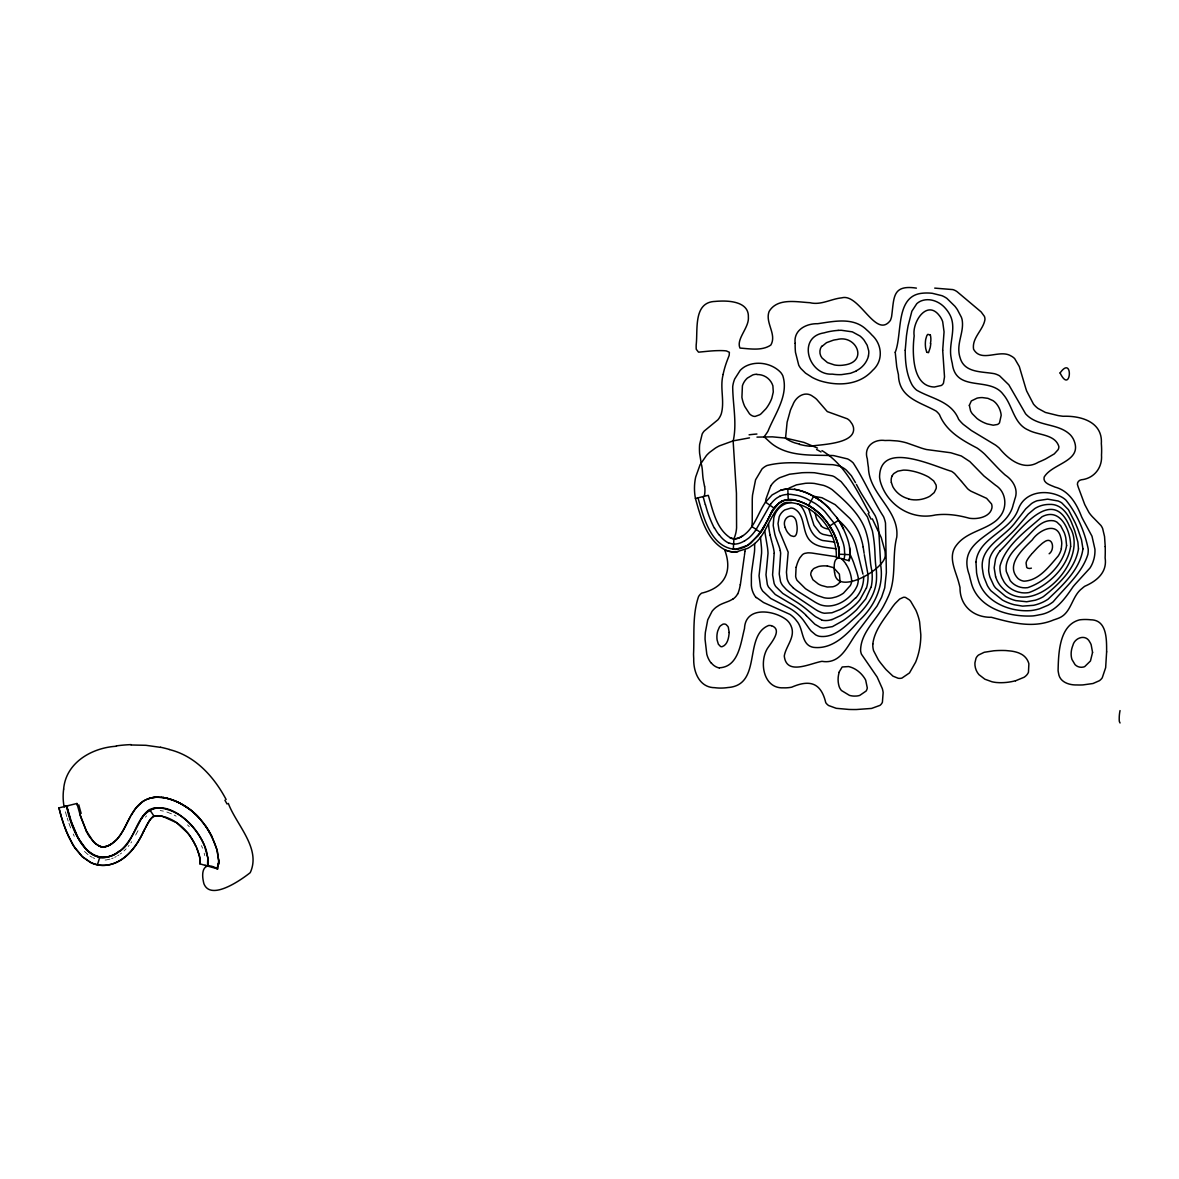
<?xml version="1.0" encoding="UTF-8"?>
<svg xmlns="http://www.w3.org/2000/svg" width="1179" height="1179" viewBox="0 0 1179 1179"><rect width="100%" height="100%" fill="white"/><g stroke="black" fill="none" stroke-linecap="round" stroke-linejoin="round"><path stroke-width="0.75" stroke-dasharray="5 3.75" d="M138.002 830.709L134.038 838.033M130.884 842.941L131.709 841.732M145.503 817.165L146.505 815.897M128.157 846.522L129.1 845.343M126.153 848.806L123.972 850.973M120.332 853.964L121.599 853.006M114.761 857.325L116.235 856.558M111.637 858.621L113.213 858.017M110.001 859.137L106.582 859.874A23.079 23.079 0 0 1 104.813 860.066M160.226 810.562L163.38 811.108M166.828 812.022L172.326 814.173M94.629 858.459L92.743 857.619M174.227 815.102L176.143 816.148M91.815 857.118L89.943 855.998M88.101 854.672L84.475 851.415M187.535 824.887L189.347 826.774M73.216 834.025L74.277 836.279M201.491 845.652L202.537 848.202M70.637 827.923L68.662 822.5M67.232 818.079L68.176 821.1M65.39 811.771L66.761 816.575M204.173 853.183L204.748 855.571M119.02 854.878A36.711 36.711 0 0 1 117.664 855.748"/><path stroke-width="1.5" d="M200.106 861.569A16.639 16.432 69.9 0 0 200.032 860.007L200.076 862.984A5.07 4.863 83.5 0 1 199.958 863.853L207.519 866.049L207.784 857.457L204.63 846.316M200.165 861.584L200.15 862.144A7.605 7.28 84.2 0 1 199.796 863.809M817.46 448.064L804.034 442.434L785.553 438.087L787.115 422.185L790.387 410.321A59.201 59.201 0 0 1 792.745 405.134C795.56 396.837 805.198 390.22 813.156 396.645A23.418 23.418 0 0 1 816.649 399.313L827.275 411.574L847.259 418.781A13.131 13.131 0 0 1 850.03 421.05L852.152 424.057A15.298 15.298 0 0 1 853.478 427.491C856.263 444.026 821.424 444.336 809.929 446.251A86.981 86.981 0 0 1 803.945 445.397L799.421 444.409M745.025 551.035L745.113 550.342A10.862 10.862 0 0 1 745.261 549.547M744.936 551.669L744.421 555.427M744.273 556.503L740.368 584.637M840.17 582.308L839.374 574.144L834.187 568.396M63.637 789.119C65.803 762.533 92.08 747.633 116.426 746.248M723.169 374.436C719.617 387.39 724.864 400.889 721.297 413.77A19.173 19.173 0 0 1 717.937 419.768L704.217 431.042A14.944 14.944 0 0 0 702.183 433.99L699.633 444.498A54.499 54.499 0 0 0 699.456 448.064A62.738 62.738 0 0 0 699.619 453.384L701.137 462.802M1061.306 548.692L1061.778 543.696A23.948 23.948 0 0 0 1060.805 537.506C1056.929 520.838 1038.625 530.329 1032.288 539.879C1022.576 549.385 1005.083 565.124 1018.066 578.55A12.026 12.026 0 0 0 1024.006 581.173C1038.935 580.554 1048.971 566.568 1058.094 556.134A22.946 22.946 0 0 0 1061.38 548.707M868.392 355.955L868.731 353.774A15.386 15.386 0 0 0 868.717 350.856L867.184 345.255L864.089 340.171A26.572 26.572 0 0 0 859.933 335.971L852.343 331.859L841.393 330.282A52.495 52.495 0 0 0 838.151 330.385M834.599 572.861A30.787 27.117 73.7 0 1 834.142 569C834.231 565.168 833.789 558.507 838.873 557.888L838.549 546.128M796.09 567.261L795.648 576.457A14.34 14.34 0 0 0 797.033 580.319L805.434 588.645A85.522 85.522 0 0 0 809.339 591.106L812.419 592.89A72.744 72.744 0 0 0 817.828 595.66L824.047 597.753A21.944 21.944 0 0 0 832.153 597.93L836.147 596.898A29.166 29.166 0 0 0 843.486 593.14L850.354 585.506A15.872 15.872 0 0 0 851.872 580.746M850 554.705L839.433 554.218A16.639 16.639 0 0 1 838.888 557.888L838.711 546.85L834.039 533.792A76.031 76.031 0 0 0 829.677 526.011C820.289 511.494 803.606 498.083 785.391 499.955A14.973 14.973 0 0 0 781.81 501.178L776.637 505.143M749.49 437.866L733.087 440.887L719.337 445.883A50.314 50.107 22.9 0 0 715.417 448.064L709.537 452.427A39.673 39.467 90 0 0 706.427 455.521L700.105 464.688L695.728 476.906A53.04 53.026 -82.1 0 0 695.035 480.56A53.379 53.379 0 0 0 695.433 498.466C700.783 517.419 706.619 540.984 725.984 550.298A22.976 22.976 0 0 0 736.182 551.905L747.589 548.397A36.711 36.711 0 0 0 751.686 545.803C767.308 535.826 768.605 514.206 782.974 503.551A12.247 12.247 0 0 1 786.305 502.46C813.79 502.121 837.385 530.742 836.324 557.181L849.057 560.732C852.063 548.854 847.362 536.607 842.027 526.143A85.315 85.109 -29.6 0 0 836.692 517.478L828.218 507.353A69.001 68.765 -73.9 0 0 818.874 499.542L816.472 497.965M838.873 557.888L839.374 551.359L837.326 541.78A62.767 62.767 0 0 0 835.513 537.005A73.349 73.349 0 0 0 825.315 519.939L824.504 518.937A58.36 58.36 0 0 0 808.485 505.467L813.657 496.285L821.999 497.744L835.174 504.656L849.897 518.451A59.481 59.481 0 0 1 858.725 532.171L859.344 533.719A56.916 56.916 0 0 1 860.95 537.978L862.262 542.591A72.435 72.435 0 0 1 863.161 547.012M838.917 672.384L842.189 666.975L848.615 666.562A24.007 24.007 0 0 1 856.396 669.923A27.795 27.795 0 0 1 863.912 677.247A23.256 23.256 0 0 1 865.695 680.195L867.287 687.902A7.988 7.988 0 0 1 866.093 691.056L859.742 695.404A16.624 16.624 0 0 1 856.411 696.037L854.127 696.096A20.043 20.043 0 0 1 849.469 695.374L841.467 690.526A12.615 12.615 0 0 1 839.581 687.608L839.153 686.591A24.096 24.096 0 0 1 839.139 672.457M870.942 587.304L865.754 598.873L856.411 609.97A119.447 119.447 0 0 1 843.162 620.626L832.448 626.624L823.443 628.083A13.47 13.47 0 0 1 820.216 627.346L814.851 624.192L806.289 615.674M75.073 848.187L82.25 856.632L90.503 862.394A29.49 29.49 0 0 0 95.145 864.236L97.4 864.811L99.802 857.192A20.294 20.264 82.9 0 0 104.253 857.442C125.136 855.453 132.918 833.538 141.996 817.607M866.314 588.085L859.933 599.713A48.28 48.28 0 0 1 855.762 604.355A78.212 78.212 0 0 1 840.642 615.6L831.961 619.623M127.612 821.94L126.05 825.049M144.206 830.178L144.737 829.117M767.794 519.792L768.723 517.935M127.936 821.321L130.25 816.796M143.543 831.49L148.407 822.308A17.479 17.361 -80.5 0 1 153.506 816.354M143.882 830.812C136.292 848.069 121.319 866.904 100.495 865.283A27.633 27.618 0 0 1 97.4 864.811A28.9 28.9 0 0 1 90.503 862.394L82.559 856.912M767.455 520.47L769.666 516.078M143.558 831.446L142.276 833.995M768.177 519.025L763.786 527.367A85.109 85.109 0 0 1 761.693 530.845L751.038 543.003A34.854 34.854 0 0 1 747.648 545.332L735.991 549.267A20.588 20.588 0 0 1 733.309 549.281L733.942 538.729A32.496 32.496 0 0 0 736.58 527.883L736.448 493.249L733.205 441.948A26.837 26.837 0 0 0 733.117 440.887M768.855 517.655L770.742 514M145.518 827.57L147.743 823.428M767.116 521.118L758.377 535.561L747.648 545.332A26.763 26.763 0 0 1 736.005 549.385C710.908 548.132 703.657 517.463 697.997 497.847M769.224 516.933L770.948 513.587A82.854 82.854 0 0 1 771.921 511.819L779.039 502.917M110.826 844.429L116.765 839.477A36.917 36.711 55.6 0 0 118.49 837.458A49.695 49.4 57.6 0 0 121.142 833.745C129.233 821.218 133.36 803.621 149.129 798.492A27.515 27.515 0 0 1 156.085 797.225L161.494 797.387M769.975 515.459C774.058 503.418 787.012 495.607 799.156 501.399M125.652 825.831C120.892 834.983 114.201 846.301 102.706 846.89A9.963 9.859 85.6 0 1 100.244 846.448L95.779 843.899L91.476 839.301M141.952 834.629C135.231 848.349 124.311 861.908 108.512 864.914A28.856 28.856 0 0 1 100.495 865.283A28.001 27.987 0 0 1 97.4 864.811M771.11 513.307L772.554 510.728M130.854 815.691L135.894 807.998L142.571 801.72M204.35 845.652C196.554 826.671 179.621 809.487 158.369 807.777C135.408 809 136.838 841.644 119.05 851.636M770.698 485.984L765.967 499.026A43.004 43.004 0 0 0 765.539 502.107C757.729 513.41 754.383 528.501 742.18 536.268A16.152 16.034 78.3 0 1 734.871 538.877A10.125 9.992 -73.4 0 1 729.993 537.668M141.2 818.889C162.054 788.029 202.449 829.043 206.915 853.183M811.756 570.901L813.053 569.265A9.005 9.005 0 0 1 814.306 568.263L818.491 566.509A26.616 26.616 0 0 1 827.378 566.038M755.577 530.447L770.491 504.288M999.836 551.124C1016.873 534.971 1051.462 482.388 1069.707 526.851C1090.943 560.629 1030.564 623.028 1000.175 585.506A28.547 28.547 0 0 1 995.621 576.723M1049.148 553.762C1055.19 549.797 1052.95 535.089 1043.666 542.34A22.814 22.814 0 0 0 1042.118 543.475L1038.832 546.408A94.91 94.91 0 0 0 1036.665 548.574L1031.89 553.762M776.195 505.629L775.767 506.13A31.111 31.111 0 0 0 774.19 508.208L765.525 502.136L772.068 494.959L780.498 490.331A27.515 27.515 0 0 1 787.439 489.064L794.248 489.418M1031.374 554.351L1030.505 555.383A29.873 29.873 0 0 0 1026.776 560.777A11.363 11.363 0 0 0 1026.069 563.031L1026.688 567.305A3.021 3.021 0 0 0 1027.926 568.219L1029.429 568.47A5.91 5.91 0 0 0 1030.446 568.366A7.781 7.781 0 0 0 1031.139 568.204L1031.374 568.145M821.969 346.405L826.508 342.676L833.465 340.142A33.086 33.086 0 0 1 837.002 339.552C856.396 334.246 868.805 361.953 844.002 365.048A28.09 28.09 0 0 1 834.496 364.959L827.496 362.616L821.969 357.93A9.815 9.815 0 0 1 821.689 346.213M855.645 597.782L850.31 602.867A60.394 60.394 0 0 1 840.052 609.587L831.917 612.785L824.475 613.242A16.211 16.211 0 0 1 821.409 612.505L818.138 611.046A48.442 48.442 0 0 1 814.07 608.526L791.33 593.273A53.394 53.394 0 0 1 786.437 589.647L782.62 585.506A17.081 17.081 0 0 1 780.498 581.498L779.245 573.996L780.66 553.305A24.273 24.273 0 0 0 780.247 550.608M859.889 619.874C874.671 606.021 883.941 585.963 880.728 565.507A65.803 65.803 0 0 1 880.462 560.732L878.9 532.495M859.019 620.802C847.362 633.978 832.963 649.614 813.598 647.374C800.85 645.296 803.872 628.761 796.636 620.891A25.835 25.835 0 0 0 794.528 618.327L793.821 617.604A29.991 29.991 0 0 0 789.901 614.347L763.565 602.528L756.358 597.444M829.662 525.996L838.564 520.278M732.748 599.168L729.816 600.715A47.337 47.337 0 0 1 728.047 601.467L723.641 603.176A42.621 42.621 0 0 0 719.337 605.136L716.213 607.185A22.416 22.416 0 0 0 712.057 611.341L707.724 619.874L705.366 632.342A80.143 80.143 0 0 0 705.057 639.313L706.796 654.212A24.405 24.405 0 0 0 710.996 662.893M744.612 540.969L748.68 538.11A40.882 40.705 50.2 0 0 755.533 530.417M116.294 853.493C87.364 869.778 70.416 828.041 66.643 806.009L58.95 807.895L59.318 809.354M779.702 496.315L776.519 498.216A28.429 28.163 72.2 0 0 770.565 504.332M856.411 370.987L850.501 373.286L841.526 374.627A48.118 48.118 0 0 1 832.3 374.126C808.352 375.615 796.783 336.988 824.003 332.876A65.479 65.479 0 0 1 838.151 330.4M834.673 572.847C836.81 597.016 887.094 568.307 885.223 554.513A21.163 19.041 88.4 0 0 884.987 551.138L881.229 537.58L872.327 518.848M1015.517 680.799L1024.05 677.277A13.396 13.396 0 0 0 1026.688 675.051A10.434 10.434 0 0 0 1028.456 672.251L1028.884 663.792A16.02 16.02 0 0 0 1027.233 659.842L1026.688 658.958A15.71 15.71 0 0 0 1021.456 654.227L1018.597 652.871A34.928 34.928 0 0 0 1010.83 651.029L1005.79 650.543A98.093 98.093 0 0 0 993.75 650.793L984.229 652.282L978.467 655.067A9.535 9.535 0 0 0 975.991 658.28L974.915 662.907A16.698 16.698 0 0 0 978.938 674.639L984.878 679.207L991.996 681.771A35.753 35.753 0 0 0 996.491 682.508L999.202 682.685A57.786 57.786 0 0 0 1015.502 680.755M695.433 498.466L708.284 495.327C712.794 510.094 716.198 528.472 730.022 537.639A9.948 9.948 0 0 0 735.254 538.744M63.651 789.119A53.527 53.482 -81.3 0 0 63.622 803.739L64.079 806.628L76.915 803.489L80.732 816.959L86.259 830.709M68.087 805.655L64.079 806.628M156.645 815.735L156.07 815.794A6.882 6.823 43.3 0 0 154.169 816.34A7.546 7.487 -80.5 0 0 153.683 816.605M756.977 437.114L772.407 436.849L785.553 438.087M756.83 374.244L756.122 374.274A13.765 13.765 0 0 0 752.718 374.951L747.383 378.076A17.346 17.346 0 0 0 742.416 385.769L741.915 397.338A36.225 36.225 0 0 0 743.021 401.877A39.673 39.673 0 0 0 744.745 406.46L749.476 413.77A11.289 11.289 0 0 0 751.215 415.214L752.187 415.76A6.322 6.322 0 0 0 755.194 416.408L759.703 414.772A17.538 17.538 0 0 0 761.089 413.77L765.996 408.686A40.72 40.72 0 0 0 770.314 401.715A34.677 34.677 0 0 0 771.862 398.06L773.277 391.988L772.893 385.842A16.079 16.079 0 0 0 756.844 374.554M791.36 502.387L787.852 502.932A20.043 20.043 0 0 0 773.792 517.846L773.218 525.613L774.839 534.367A68.5 68.5 0 0 0 775.841 537.55L778.671 545.273A45.745 45.745 0 0 1 780.277 550.593M131.105 744.981L145.931 745.305L160.58 747.368M916.407 288.118C891.972 284.478 894.242 297.535 891.589 316.665A27.589 27.589 0 0 1 890.396 320.393C875.894 339.788 859.417 292.819 841.777 297.845C831.003 298.862 821.056 305.464 809.855 302.694C796.4 301.957 777.3 297.683 769.106 311.477C764.803 322.737 777.167 334.276 770.801 345.079C762.032 351.047 750.021 348.792 739.985 348.07C735.858 339.066 749.299 327.674 748.37 317.136C749.063 302.133 730.346 300.586 719.337 301.146A57.815 57.815 0 0 0 715.329 301.411C693.046 301.971 697.983 329.766 696.185 344.843A64.344 64.344 0 0 0 696.155 346.538L696.185 348.159A15.003 15.003 0 0 0 696.273 349.293L698.528 352.167L708.078 351.239A136.69 136.69 0 0 1 716.198 350.679L719.337 350.605A74.41 74.41 0 0 1 723.213 350.664L723.862 350.694A27.102 27.102 0 0 1 726.441 350.944L729.374 352.3L729.197 355.203A26.542 26.542 0 0 1 728.843 356.22L727.428 359.904A92.021 92.021 0 0 0 723.11 374.421M829.043 455.462C809.929 455.02 788.677 456.273 772.554 444.291A61.382 61.382 0 0 1 769.681 441.889L765.628 438.161A78.625 78.625 0 0 0 764.066 436.761A47.469 47.469 0 0 0 768.001 431.146C774.942 413.888 788.957 395.157 782.827 375.806A16.241 16.241 0 0 0 780.675 372.417C771.921 363.161 756.27 360.376 745.04 366.566A22.99 22.99 0 0 0 740.176 370.383L734.694 378.975A30.006 30.006 0 0 0 732.704 386.638C732.778 404.589 737.067 422.465 733.338 440.43M934.726 288.118L952.824 289.592A13.529 13.529 0 0 1 957.142 291.729L981.12 311.904L984.406 316.37A7.634 7.634 0 0 1 984.922 319.745C983.094 330.238 971.776 337.842 973.559 349.19C981.237 363.117 999.497 348.837 1011.007 355.955A13.573 13.573 0 0 1 1014.692 358.652L1019.304 366.536L1025.656 387.965A105.285 105.285 0 0 0 1026.673 391.045L1033.452 404.043A25.629 25.629 0 0 0 1038.065 408.479L1045.419 412.444L1058.094 415.568A139.8 139.8 0 0 0 1063.119 416.275C1080.671 415.627 1102.896 421.714 1101.333 443.702A72.538 72.538 0 0 1 1101.599 448.064A77.475 77.475 0 0 1 1101.495 455.079C1102.527 467.798 1093.965 478.482 1081.335 479.779C1078.358 480.266 1076.456 483.287 1077.901 486.057A34.279 34.279 0 0 0 1078.387 487.502L1084.754 504.583L1088.983 512.511A34.677 34.677 0 0 0 1092.402 516.741A48.84 48.84 0 0 0 1094.112 518.465L1100.921 525.466A16.727 16.727 0 0 1 1102.645 528.546L1104.546 536.548L1105.224 546.614M157.942 797.181L162.879 797.579M834.629 542.075L822.677 540.498A20.117 20.117 0 0 1 820.142 539.569L819.287 539.157A17.832 17.832 0 0 1 814.203 535.251C806.731 527.101 808.042 514.604 801.042 506.218A12.099 12.099 0 0 0 797.8 503.742M158.354 815.721L161.523 816.119A29.283 29.224 74.2 0 1 162.569 816.325L176.57 822.662L187.844 833.14M719.337 667.8C738.614 666.946 740.692 643.086 744.509 628.436C745.423 606.065 773.881 609.956 786.585 619.874A15.916 15.916 0 0 1 791.021 625.887C795.972 636.748 785.936 645.9 784.271 655.981C786.364 675.906 810.061 663.379 821.969 661.331C839.949 664.455 847.023 647.006 855.482 634.715A245.851 245.851 0 0 1 860.302 628.23L877.029 606.065L881.597 597.267L884.722 587.908L886.357 572.626L885.503 523.034A35.827 35.827 0 0 0 883.587 516.756C872.445 499.41 864.369 480.133 853.228 462.964A22.401 22.401 0 0 0 847.598 458.926L833.553 455.58A55.619 55.619 0 0 0 829.073 455.492M827.393 565.964L834.172 567.836M162.216 808.175L153.948 808.131A15.091 15.018 73.4 0 0 149.689 809.737M160.329 815.912L165.885 817.283M908.596 499.012L911.161 499.557A29.107 29.107 0 0 0 926.635 497.744A24.228 24.228 0 0 0 929.936 496.167L934.181 492.601L936.141 488.548A7.84 7.84 0 0 0 935.993 484.834L933.665 480.885L928.905 477.23A39.128 39.128 0 0 0 926.65 476.007L924.616 475.049A61.662 61.662 0 0 0 913.371 471.291L909.982 470.613A34.294 34.294 0 0 0 903.291 470.126L897.735 471.173L893.947 473.472A8.931 8.931 0 0 0 892.09 476.051M771.479 625.695C783.048 629.557 770.992 642.835 767.293 648.671C759.04 662.524 763.476 688.801 783.387 687.829A35.429 35.429 0 0 0 791.728 687.18C810.297 679.089 821.159 683.245 825.757 702.669A11.245 11.245 0 0 0 828.645 705.543L836.25 708.314L848.998 709.449A175.14 175.14 0 0 0 856.411 709.522L871.561 708.432L879.961 705.381A8.194 8.194 0 0 0 882.408 702.242L883.145 692.53A31.818 31.818 0 0 0 882.319 688.595L877.147 677.026L861.466 654.212A14.959 14.959 0 0 1 860.596 650.661C860.596 632.268 877.043 619.653 884.574 604.105A88.749 88.749 0 0 0 887.669 597.797C897.072 578.815 891.663 557.048 896.777 537.064C899.474 510.021 869.011 494.443 868.437 467.591A117.738 117.738 0 0 1 867.331 458.94C863.352 447.003 873.831 438.794 885.09 440.519A79.465 79.465 0 0 1 890.027 440.445L897.381 440.961A58.699 58.699 0 0 1 906.798 442.95L921.315 448.064A64.432 64.432 0 0 0 926.65 449.553L950.775 452.751L961.357 455.993L969.831 461.564L983.993 476.036L994.192 484.171A73.746 73.746 0 0 1 995.592 485.262C1006.335 491.938 1007.662 507.353 999.821 516.756A27.029 27.029 0 0 1 995.592 521.074C983.507 530.55 966.235 532.304 956.567 545.081C947.194 556.576 955.86 571.004 958.91 583.178A118.298 118.298 0 0 1 960.015 587.525C959.765 605.888 973.574 617.59 991.392 617.295C1011.759 622.821 1033.158 628.672 1053.775 619.874A65.213 65.213 0 0 0 1059.317 617.884C1071.608 612.535 1071.77 596.132 1082.071 588.439A29.829 29.829 0 0 1 1084.754 586.272C1096.544 581.159 1107.464 572.434 1105.121 557.873A165.753 165.753 0 0 0 1105.209 546.614M204.969 865.342L217.702 868.894L218.66 860.729L217.408 851.547A61.087 59.805 -87.7 0 0 216.892 849.808M217.643 868.923C204.394 860.862 201.064 870.367 203.333 881.17A25.481 22.534 72.6 0 0 203.967 883.867C210.938 901.139 241.223 879.873 250.243 872.637C261.384 848.482 236.419 824.961 228.313 803.4M169.319 749.549C195.316 755.872 214.033 776.74 226.132 799.524M836.442 556.783L812.066 553.069A36.313 36.313 0 0 0 807.807 552.848L804.741 553.393A7.442 7.442 0 0 0 802.383 554.734L799.848 557.859A33.439 33.439 0 0 0 796.193 567.291M821.586 619.874L815.691 616.75A54.131 54.131 0 0 1 813.289 614.922L806.333 609.145A118.401 118.401 0 0 0 803.798 607.126A96.663 96.663 0 0 0 797.166 602.44L782.738 593.42L775.767 586.538A17.302 17.302 0 0 1 774.146 583.502L772.584 574.925L774.176 553.334M166.416 817.46C178.56 821.763 188.139 831.46 194.137 842.676M728.814 542.9L731.142 543.637A14.9 14.826 -75.5 0 0 733.633 544.005M103.501 846.92A9.948 9.948 0 0 1 98.668 845.785L95.101 843.309A24.965 24.567 70.3 0 1 93.141 841.379L86.126 830.443L79.745 813.834M821.969 450.614C845.107 464.541 856.706 490.11 869.188 512.88M793.32 587.923L789.901 584.386A16.388 16.388 0 0 1 787.056 578.506L786.452 572.228L788.176 552.17L779.083 530.432L778.022 523.535L779.186 516.756A14.59 14.59 0 0 1 782.709 511.583A14.045 14.045 0 0 1 784.831 509.917L790.888 508.061A9.034 9.034 0 0 1 793.703 508.547C805.876 514.383 801.484 531.537 809.899 540.483C816.384 547.38 826.435 547.307 835.13 548.662A56.297 56.297 0 0 1 836.397 548.883M821.409 526.143L816.914 519.482A26.66 26.66 0 0 1 815.986 516.741L815.19 513.337M82.221 856.588L73.776 846.213A72.567 72.553 -76.3 0 1 72.42 844.002L66.304 831.372M1120.05 722.978L1119.372 721.533A17.376 17.376 0 0 1 1119.21 718.969L1119.254 716.788A39.349 39.349 0 0 1 1120.035 710.598M86.17 849.352L78.035 837.797L70.755 820.437M199.089 817.828L206.369 827.142L211.763 836.442M719.116 534.971L717.451 532.731A50.476 50.299 88.6 0 1 716.64 531.523L714.577 528.104M188.227 833.627L189.568 835.41M961.46 481.4L954.666 473.634A29.092 29.092 0 0 0 951.586 471.349C932.928 465.897 880.006 440.106 879.563 476.994A27.662 27.662 0 0 0 880.58 482.403C887.684 505.452 911.603 520.455 935.345 514.987C946.825 513.484 958.232 515.149 969.285 518.229A30.33 30.33 0 0 0 973.294 518.554A29.829 29.829 0 0 0 977.258 518.347C983.271 517.669 990.552 514.722 991.893 508.105A8.194 8.194 0 0 0 991.51 503.919L986.602 498.334L971.024 491.23A22.239 22.239 0 0 1 967.591 488.71L961.578 481.533M846.375 488.091L841.143 481.666L834.585 476.876A27.471 27.471 0 0 0 832.345 475.874L814.497 472.735A127.7 127.7 0 0 0 801.971 472.735L789.444 474.238L779.687 477.716A24.788 24.788 0 0 0 770.668 485.954M846.684 488.519L851.385 495.062A182.465 182.465 0 0 0 855.188 500.088L867.39 516.844L872.386 530.859A144.192 144.192 0 0 1 874.995 554.439L875.304 560.084A91.623 91.623 0 0 0 875.452 562.427L875.525 563.311A55.325 55.325 0 0 0 876.365 569.324M218.66 860.361L216.936 849.676L212.205 837.326A84.726 84.726 0 0 0 205.323 825.639C197.512 814.365 186.444 805.198 173.549 800.349A50.668 50.388 -87.5 0 0 161.508 797.343M90.901 838.505L89.84 836.972M189.893 835.882L193.002 840.686M929.907 334.851L927.785 334.35A5.173 5.173 0 0 0 926.679 336.059L925.692 339.434A28.414 28.414 0 0 0 925.721 348.586L926.65 351.961M149.689 809.737L154.169 816.354A7.162 7.118 83 0 1 156.35 815.75A17.788 17.479 25.5 0 1 160.241 816.001M74.808 847.789L68.618 836.707L63.592 824.047M80.128 841.423C84.608 848.629 91.063 855.659 99.802 857.192A21.104 21.075 -89.8 0 1 93.229 854.878L92.787 854.642A29.77 29.755 -87.4 0 1 86.2 849.337M926.812 352.3L928.507 352.654L930.143 347.834A45.745 45.745 0 0 0 930.776 343.649M79.597 840.553L77.18 836.176M193.312 841.202L196.657 847.804M194.432 843.221L196.141 846.669M855.497 482.653L851.4 475.756L846.345 470.156A25.186 25.186 0 0 0 841.998 467.193L840.671 466.53A24.671 24.671 0 0 0 839.212 466.073L836.574 465.396A52.097 52.097 0 0 0 832.403 464.659C810.769 464.187 788.176 460.119 767.013 465.513A17.95 17.95 0 0 0 762.002 468.977L755.577 479.794L752.526 495.092A100.48 100.48 0 0 0 752.261 499.262L752.231 521.413A70.106 70.106 0 0 1 751.878 526.541L760.602 532.495A84.063 84.063 0 0 0 764.626 525.849M856.411 484.407L859.845 490.877A101.35 101.35 0 0 0 862.542 495.401L875.201 515.709A39.32 39.32 0 0 1 878.075 525.244L878.856 532.068M76.738 835.277L72.066 824.224L66.643 806.009L70.445 819.493M850.03 554.233L852.299 559.303A93.274 93.274 0 0 1 853.567 562.442L856.853 572.213A93.023 93.023 0 0 1 857.796 575.691L858.386 578.299A24.125 24.125 0 0 1 857.295 585.521C851.636 598.858 834.938 609.779 820.348 604.783A45.657 45.657 0 0 1 814.63 601.879L797.52 591.092A53.32 53.32 0 0 1 793.32 587.938M196.642 847.76L199.266 855.364A31.332 31.258 46.1 0 1 200.047 859.432L199.148 854.849M197.099 848.851L198.971 854.215M66.083 830.812L65.405 829.088M65.14 828.38L61.5 817.401M63.386 823.414L62.561 820.864M62.354 820.216L60.866 815.22M61.264 816.605L58.95 807.895M705.293 504.686L703.141 496.58M995.592 576.723L994.162 567.821L995.592 558.934A29.018 29.018 0 0 1 999.851 551.138M785.229 527.514C780.675 516.947 795.53 509.785 796.724 524.139A23.079 23.079 0 0 1 796.975 531.478L796.636 533.144A5.689 5.689 0 0 1 795.177 535.959L794.779 536.136A2.594 2.594 0 0 1 793.747 536.489L791.006 535.767A8.504 8.504 0 0 1 789.901 534.971L787.793 532.687A17.051 17.051 0 0 1 785.229 527.514M772.024 542.635L770.123 535.266M60.66 814.438L59.495 810.076M772.304 543.666L772.864 545.774A46.6 46.6 0 0 1 774.279 553.319M838.284 545.066L838.004 544.035A68.574 68.574 0 0 0 829.574 526.055M862.954 574.129L856.499 548.176A86.465 86.465 0 0 0 855.733 545.332L855.32 543.976A45.583 45.583 0 0 0 848.895 531.626L846.522 528.428A62.207 62.207 0 0 0 838.814 520.514M76.915 803.489L77.328 805.183M891.339 482.476L892.812 486.676A24.847 24.847 0 0 0 908.641 498.805M863.161 547.012L864.119 553.305M704.511 486.22L703.318 479.941A49.459 49.459 0 0 1 702.964 477.554A68.058 68.058 0 0 1 702.684 474.621L702.345 470.067A45.996 45.996 0 0 0 701.859 466.471A9.078 9.078 0 0 0 700.901 463.376M864.295 554.661L867.906 574.055A38.686 38.686 0 0 1 866.462 588.129M849.617 547.808L849.926 555.795A29.902 28.753 23.6 0 1 849.072 560.732M764.714 531.007L767.278 546.29A51.404 51.404 0 0 1 768.015 553.319L765.982 574.792L767.352 584.504A18.157 18.157 0 0 0 768.59 587.157L775.251 594.481L789.134 602.764A77.77 77.77 0 0 1 806.407 615.556M760.455 537.197L761.457 547.365A55.251 55.251 0 0 1 761.575 553.29L759.04 575.794L760.484 586.759A19.734 19.734 0 0 0 762.754 591.151L770.712 598.46L789.901 608.438A46.865 46.865 0 0 1 803.076 619.845A54.485 54.485 0 0 1 804.019 621.171L808.882 628.171A40.41 40.41 0 0 0 811.167 631.089L815.588 634.803A13.735 13.735 0 0 0 819.376 636.306C834.025 638.37 845.225 626.329 855.247 617.442C866.683 607.214 876.572 593.42 876.542 577.474A76.886 76.886 0 0 0 876.292 569.354M754.663 543.431L754.634 549.237A63.047 63.047 0 0 1 754.442 552.155L752.276 567.232A122.925 122.925 0 0 0 751.377 574.645L751.362 585.506A22.062 22.062 0 0 0 756.093 597.65M816.413 498.054A57.535 57.27 -89.9 0 0 794.263 489.27A57.638 57.638 0 0 1 818.727 499.763M780.498 490.346A27.78 27.633 -82.8 0 1 787.439 489.064M749.078 434.815A97.12 66.614 -6.7 0 1 756.918 434.034M816.575 449.508A74.012 64.005 14.8 0 1 821.011 451.955M868.157 513.617A130.692 16.3 62.1 0 1 871.075 519.158M891.353 482.403A10.655 10.655 0 0 1 892.046 476.036M724.717 549.753A13.676 13.676 0 0 1 725.011 550.799C732.94 572.979 723.302 588.056 701.593 593.17A11.171 11.171 0 0 0 698.543 596.633C692.22 614.937 694.49 635.142 693.532 654.212A134.73 134.73 0 0 0 693.738 658.693C693.267 671.779 699.398 687.622 714.725 687.681A44.006 44.006 0 0 0 721.003 688.079L722.698 688.035A49.901 49.901 0 0 0 727.885 687.534C762.548 685.176 743.138 635.555 768.693 625.474A9.874 9.874 0 0 1 771.479 625.695M704.629 486.205A27.426 27.426 0 0 1 704.379 495.873M799.48 444.026A34.058 34.058 0 0 1 785.597 438.293M737.936 551.713A23.079 23.079 0 0 1 725.984 550.313M740.25 584.622A37.094 37.094 0 0 1 737.759 593.921M737.627 593.862A13.721 13.721 0 0 1 732.763 599.197M719.308 667.977A13.706 13.706 0 0 1 711.188 662.76M799.215 501.252A55.914 55.914 0 0 1 824.357 519.055M868.525 355.984A23.285 23.285 0 0 1 856.308 370.766M779.555 502.534A15.681 15.681 0 0 1 781.81 501.178M930.29 334.748A18.319 18.319 0 0 1 930.393 343.546M871.974 571.962A48.899 48.899 0 0 1 871.119 587.348M828.469 528.988A13.175 13.175 0 0 1 821.336 526.232M872.151 571.933A75.382 75.382 0 0 1 870.633 563.901L868.79 544.477A78.654 78.654 0 0 0 865.592 530.579C859.815 513.779 845.564 501.296 832.3 489.771A37.035 37.035 0 0 0 828.955 487.723A34.869 34.869 0 0 0 823.62 485.409L814.453 483.449A51.11 51.11 0 0 0 805.449 483.302L796.503 484.849L789.444 487.929A23.108 23.108 0 0 0 787.823 489.034L788.235 499.616A26.469 26.469 0 0 1 793.57 500.043M770.167 535.251A55.826 55.826 0 0 1 768.62 523.859M831.917 619.506A18.009 18.009 0 0 1 821.94 620.154M832.094 535.811A40.838 40.838 0 0 1 829.441 535.693L823.119 534.367A14.737 14.737 0 0 1 819.656 532.466L813.982 525.333L809.251 510.374A63.725 63.725 0 0 0 808.838 508.96M863.632 576.118A31.347 31.347 0 0 1 855.821 597.945M846.419 564.785A36.416 36.416 0 0 1 851.695 580.805M841.143 558.492A26.896 26.896 0 0 1 846.198 564.387M811.756 570.901A6.853 6.853 0 0 0 810.784 574.925L812.862 579.7L818.27 583.973A28.473 28.473 0 0 0 821.512 585.506L827.231 587.024L832.61 586.803A13.264 13.264 0 0 0 836.058 585.506A10.184 10.184 0 0 0 839.787 582.175M714.371 528.221A113.331 113.096 -83.4 0 1 705.469 504.627M728.622 543.077A25.629 25.54 87.1 0 1 719.293 534.839M744.45 540.866A19.866 19.763 80 0 1 733.736 544.182M779.702 496.3A21.782 21.62 57 0 1 787.439 494.414L788.029 494.325A26.984 26.778 89 0 1 790.962 494.369L797.652 495.475A52.495 51.994 68 0 1 806.687 498.761L815.279 503.507A63.622 63.298 -84.5 0 1 824.711 511.391L834.113 523.137A79.42 79.199 -33.6 0 1 839.168 532.23L843.059 542.473A47.528 47.352 5.5 0 1 844.356 548.323L844.724 554.425A23.344 23.256 4.1 0 1 843.972 559.347M742.947 535.575A16.359 16.359 0 0 1 735.269 538.832M818.874 499.557A68.633 68.633 0 0 1 830.429 509.682M836.692 517.478A84.726 84.726 0 0 1 843.56 529.165M185.118 806.127A68.633 68.633 0 0 1 199.074 817.843A68.78 68.662 -83.4 0 0 187.505 807.718M185.015 806.289A57.123 57.123 0 0 0 162.908 797.461A57.8 57.668 85.2 0 1 187.373 807.91M110.752 844.341A15.931 15.931 0 0 1 103.516 847.023M224.909 800.232A200.209 109.647 60.3 0 1 227.075 804.049M160.595 747.25A85.021 63.651 16.1 0 1 169.349 749.446M116.367 745.894A101.571 70.74 -6.9 0 1 131.134 744.612M81.159 813.407A179.488 173.932 78.7 0 1 78.787 804.815M89.692 837.075A59.481 59.436 -44.2 0 1 86.096 830.782M142.512 801.632A27.146 27.029 59.5 0 1 157.942 797.24M211.527 836.559A72.111 71.521 30.2 0 1 216.921 849.808M219.102 860.375A33.498 29.74 76.3 0 1 219.043 864.03M217.982 863.853A30.05 26.808 76.6 0 1 217.098 868.717M206.546 853.316A24.7 24.641 21.8 0 1 207.769 866.093M103.885 846.89A10.021 9.948 66.6 0 1 98.668 845.77M111.578 843.722A16.447 16.359 -68.6 0 1 103.899 846.979M149.129 798.492A27.618 27.559 79.7 0 1 156.085 797.225M205.338 825.639A84.888 84.8 -35.9 0 1 212.205 837.326M147.935 823.517A21.325 21.178 -80.9 0 1 153.83 815.927M142.114 817.666A25.068 24.921 75.2 0 1 149.527 809.501M118.784 851.326A26.085 26.056 43.9 0 1 99.773 857.664M156.645 815.824A12.527 12.158 19.7 0 1 158.34 815.839M1106.624 651.884L1105.651 667.682L1102.247 677.792A12.085 12.085 0 0 1 1099.403 680.696L1093.007 683.511L1082.97 684.911A71.492 71.492 0 0 1 1077.061 684.955C1069.279 685.22 1059.626 682.184 1058.536 673.224A27.765 27.765 0 0 1 1058.094 670.542C1058.491 652.635 1059.39 625.106 1079.507 619.874A43.137 43.137 0 0 1 1084.754 619.491L1085.328 619.491A48.427 48.427 0 0 1 1090.663 619.786C1107.273 619.859 1106.595 640.094 1106.624 651.884M905.221 350.251C905.251 362.027 906.371 374.347 912.06 384.855A22.165 22.165 0 0 0 916.628 390.146C931.557 398.797 951.291 401.066 958.645 419.326A43.284 43.284 0 0 0 963.199 424.307L971.378 430.527L995.592 445.131A56.106 56.106 0 0 1 999.217 448.064C1008.517 459.589 1023.534 471.202 1038.434 462.197A125.254 125.254 0 0 0 1045.552 458.999L1054.277 453.9L1058.094 449.7A6.853 6.853 0 0 0 1058.713 448.064A5.954 5.954 0 0 0 1058.83 446.399C1054.896 434.049 1038.272 435.375 1028.53 430.143C1013.572 423.924 1012.864 405.547 1003.226 394.42C989.829 376.013 955.594 393.079 952.278 363.338A50.962 50.962 0 0 1 951.129 357.827C948.24 343.236 957.422 327.585 949.375 313.865A32.865 32.865 0 0 0 945.573 308.515C939.855 301.677 929.936 297.521 921.271 300.881A15.047 15.047 0 0 0 916.746 303.725L911.868 311.227L908.11 325.728A206.531 206.531 0 0 0 906.459 335.912L905.221 350.251M795.177 343.354L795.147 346.375A75.456 75.456 0 0 0 795.471 352.3L798.743 365.21A21.679 21.679 0 0 0 800.88 368.526L805.537 373.139L812.272 377.457A55.722 55.722 0 0 0 819.597 380.67C834.364 385.312 851.945 385.651 865.253 376.808A41.177 41.177 0 0 0 872.725 370.28C883.543 360.745 882.26 344.312 871.885 335.013A53.217 53.217 0 0 0 866.712 329.899C853.478 316.783 834.025 321.366 817.695 323.709C806.2 323.4 793.305 330.032 795.177 343.354M895.229 352.3L896.733 366.787A251.51 251.51 0 0 0 898.442 374.716C898.84 398.045 919.959 401.98 936.155 411.103A22.814 22.814 0 0 1 939.457 414.61C946.265 431.337 961.843 440.062 977.111 448.064A63.784 63.784 0 0 1 984.73 454.18L997.729 467.871A132.048 132.048 0 0 0 1001.885 471.968A165.266 165.266 0 0 0 1005.142 474.975C1013.144 480.266 1018.744 489.594 1014.795 499.189A68.205 68.205 0 0 1 1013.233 504.509C1006.689 535.03 955.196 536.858 969.315 574.939A87.32 87.32 0 0 0 970.921 581.424C976.86 608.305 1008.811 617.265 1032.966 615.924A61.706 61.706 0 0 0 1039.274 614.819C1055.205 612.564 1064.681 599.035 1073.023 586.803A78.094 78.094 0 0 1 1076.648 582.618L1089.912 568.116A29.46 29.46 0 0 0 1092.874 562.295L1093.876 559.185A33.204 33.204 0 0 0 1094.937 549.222L1091.99 536.209L1084.754 522.798A107.363 107.363 0 0 1 1081.585 516.756C1076.663 504.008 1069.176 490.7 1054.91 487.06C1050.695 485.085 1042.767 483.287 1044.122 477.171C1052.272 462.949 1083.869 461.505 1073.45 439.281A20.176 20.176 0 0 0 1070.326 434.845C1058.388 423.055 1038.64 426.842 1026.688 414.949A25.304 25.304 0 0 1 1025.568 413.77L1008.856 384.855L999.63 375.865A21.075 21.075 0 0 0 994.486 373.714C982.048 371.37 964.393 373.168 960.104 357.753A25.54 25.54 0 0 1 958.954 352.3C957.702 341.247 964.142 330.754 962.123 319.745A20.633 20.633 0 0 0 961.357 317.21L957.407 309.694A54.986 54.986 0 0 0 954.961 306.319L946.899 298.405A26.572 26.572 0 0 0 941.962 295.693L932.309 293.306A47.661 47.661 0 0 0 926.65 292.996A45.568 45.568 0 0 0 922.715 293.188C894.964 295.428 902.613 333.701 895.229 352.3M969.344 405.34L970.568 410.837A17.508 17.508 0 0 0 972.307 413.77L977.008 418.501A35.178 35.178 0 0 0 987.221 423.924L993.219 425.206L997.493 424.469A5.821 5.821 0 0 0 999.512 422.819L1001.177 415.376A19.144 19.144 0 0 0 1000.838 413.018A21.31 21.31 0 0 0 997.066 404.574L996.108 403.38A16.123 16.123 0 0 0 992.969 400.639L987.899 398.34L982.372 397.588A23.934 23.934 0 0 0 979.027 397.795A21.296 21.296 0 0 0 977.052 398.148L971.334 400.934L969.344 405.34M1092.565 652.429L1090.457 660.977L1084.754 666.562A9.078 9.078 0 0 1 1083.383 667.049A8.842 8.842 0 0 1 1075.056 664.661L1071.962 659.474A18.23 18.23 0 0 1 1071.151 653.49L1071.166 652.768A23.271 23.271 0 0 1 1072.861 645.444C1074.585 637.721 1085.785 633.712 1089.794 642.039A16.594 16.594 0 0 1 1091.164 644.751L1092.565 652.429M729.167 632.475C728.828 637.603 727.649 644.854 722.049 646.696A2.933 2.933 0 0 1 720.502 646.446L718.35 644.176L717.097 639.946A21.826 21.826 0 0 1 717.702 631.06L719.337 627.228A9.049 9.049 0 0 1 720.443 625.813L722.83 624.236A4.303 4.303 0 0 1 724.319 624.03A3.773 3.773 0 0 1 726.102 624.561L727.856 626.403A7.413 7.413 0 0 1 728.342 627.405L729.167 632.475M1082.941 548.883C1080.082 569.619 1062.588 585.329 1048.072 599.183A40.322 40.322 0 0 1 1042.089 602.513L1039.996 603.383A43.078 43.078 0 0 1 1033.423 605.328L1022.591 606.124L1014.279 604.753A50.564 50.564 0 0 1 1002.415 600.023L991.008 590.841A33.13 33.13 0 0 1 987.339 585.506L984.008 577.238A43.137 43.137 0 0 1 982.711 570.621C978.703 550.652 998.171 540.041 1010.167 528.325A86.48 86.48 0 0 0 1014.426 523.579L1025.745 508.842L1031.566 503.551A23.713 23.713 0 0 1 1037.107 500.751L1047.63 499.144L1058.094 500.987A19.94 19.94 0 0 1 1061.748 502.888L1068.41 509.652L1075.174 522.769A233.737 233.737 0 0 1 1077.93 529.415L1081.511 539.849L1082.941 548.883M1060.083 372.962C1071.195 395.82 1073.597 353.847 1060.083 372.962M942.684 350.207L944.512 376.882L943.48 383.146A5.969 5.969 0 0 1 941.373 385.459L934.446 387.007A20.382 20.382 0 0 1 930.452 386.52C917.616 383.647 914.329 368.01 913.578 356.736A94.585 94.585 0 0 1 913.312 348.468A111.415 111.415 0 0 1 914.182 335.823C911.898 322.235 926.9 299.083 939.383 315.633A20.411 20.411 0 0 1 942.684 321.69L944.055 331.874L942.684 350.207M872.828 643.97L872.799 645.09A20.028 20.028 0 0 0 873.61 650.764L878.414 659.96A91.77 91.77 0 0 0 880.978 663.409L884.486 667.756A108.895 108.895 0 0 0 886.21 669.76L892.945 676.142L898.177 678.264A9.786 9.786 0 0 0 901.876 678.117L909.495 672.914L915.626 662.156A68.691 68.691 0 0 0 918.809 652.164L919.281 650.086A75.707 75.707 0 0 0 920.828 634.891L919.605 621.937A52.628 52.628 0 0 0 918.544 617.56A59.569 59.569 0 0 0 915.877 610.206L910.748 601.393A18.849 18.849 0 0 0 909.392 599.875L905.531 597.444A5.394 5.394 0 0 0 903.379 597.326L899.606 599.079L895.17 603.501A76.488 76.488 0 0 0 892.4 607.023C884.722 618.562 874.538 629.704 872.828 643.97M975.961 561.823L976.58 572.802A55.796 55.796 0 0 0 978.084 579.346C983.934 601.688 1009.696 612.343 1031.021 610.575A49.665 49.665 0 0 0 1039.686 608.732L1047.807 605.328A38.671 38.671 0 0 0 1053.215 601.747C1065.462 586.862 1082.071 573.259 1087.908 554.366A26.026 26.026 0 0 0 1088.217 549.046C1084.68 531.611 1077.075 513.926 1065.86 500.043A23.698 23.698 0 0 0 1061.483 496.948C1046.407 488.887 1024.536 491.466 1018.258 509.372C1010.138 531.876 978.791 537.123 975.961 561.823M1066.597 545.494C1063.414 564.667 1045.758 581.601 1027.705 587.658A18.938 18.938 0 0 1 1015.974 585.506A18.569 18.569 0 0 1 1010.226 580.628L1006.321 571.52A21.148 21.148 0 0 1 1006.498 563.975C1009.062 552.951 1018.568 545.951 1025.848 538.022C1033.482 530.624 1041.558 518.937 1053.658 520.794A10.847 10.847 0 0 1 1057.047 522.223L1060.628 525.687L1064.254 532.628A39.334 39.334 0 0 1 1065.801 537.948L1066.597 545.494M1070.635 546.481C1067.363 567.438 1048.352 585.536 1029.046 592.536A23.963 23.963 0 0 1 1021.294 592.654L1018.641 592.109A26.026 26.026 0 0 1 1011.199 588.881L1009.003 587.304A23.462 23.462 0 0 1 1004.007 581.837L1001.811 577.666A25.319 25.319 0 0 1 1000.013 566.008C1005.805 544.904 1026.423 530.756 1042.015 516.756C1060.923 506.808 1070.93 531.685 1070.635 546.481M1078.49 548.898C1075.145 568.912 1058.58 584.592 1043.268 596.721A39.393 39.393 0 0 1 1035.265 600.214L1026.688 601.762L1015.767 600.597A40.764 40.764 0 0 1 1005.628 596.456L995.592 587.967A30.831 30.831 0 0 1 993.809 585.506L990.006 577.312A35.517 35.517 0 0 1 988.621 570.636L989.417 559.362A26.159 26.159 0 0 1 992.025 553.098L993.293 551.124A35.444 35.444 0 0 1 995.607 548.206L1011.405 533.144A122.867 122.867 0 0 0 1017.035 527.219A147.242 147.242 0 0 0 1019.717 524.095L1028.206 514.118L1034.794 508.562A26.292 26.292 0 0 1 1042.84 505.187A28.458 28.458 0 0 1 1049.472 504.42C1061.513 503.684 1068.808 514.943 1072.433 524.891A121.968 121.968 0 0 1 1074.894 531.346L1077.871 542.089L1078.49 548.898"/></g></svg>
